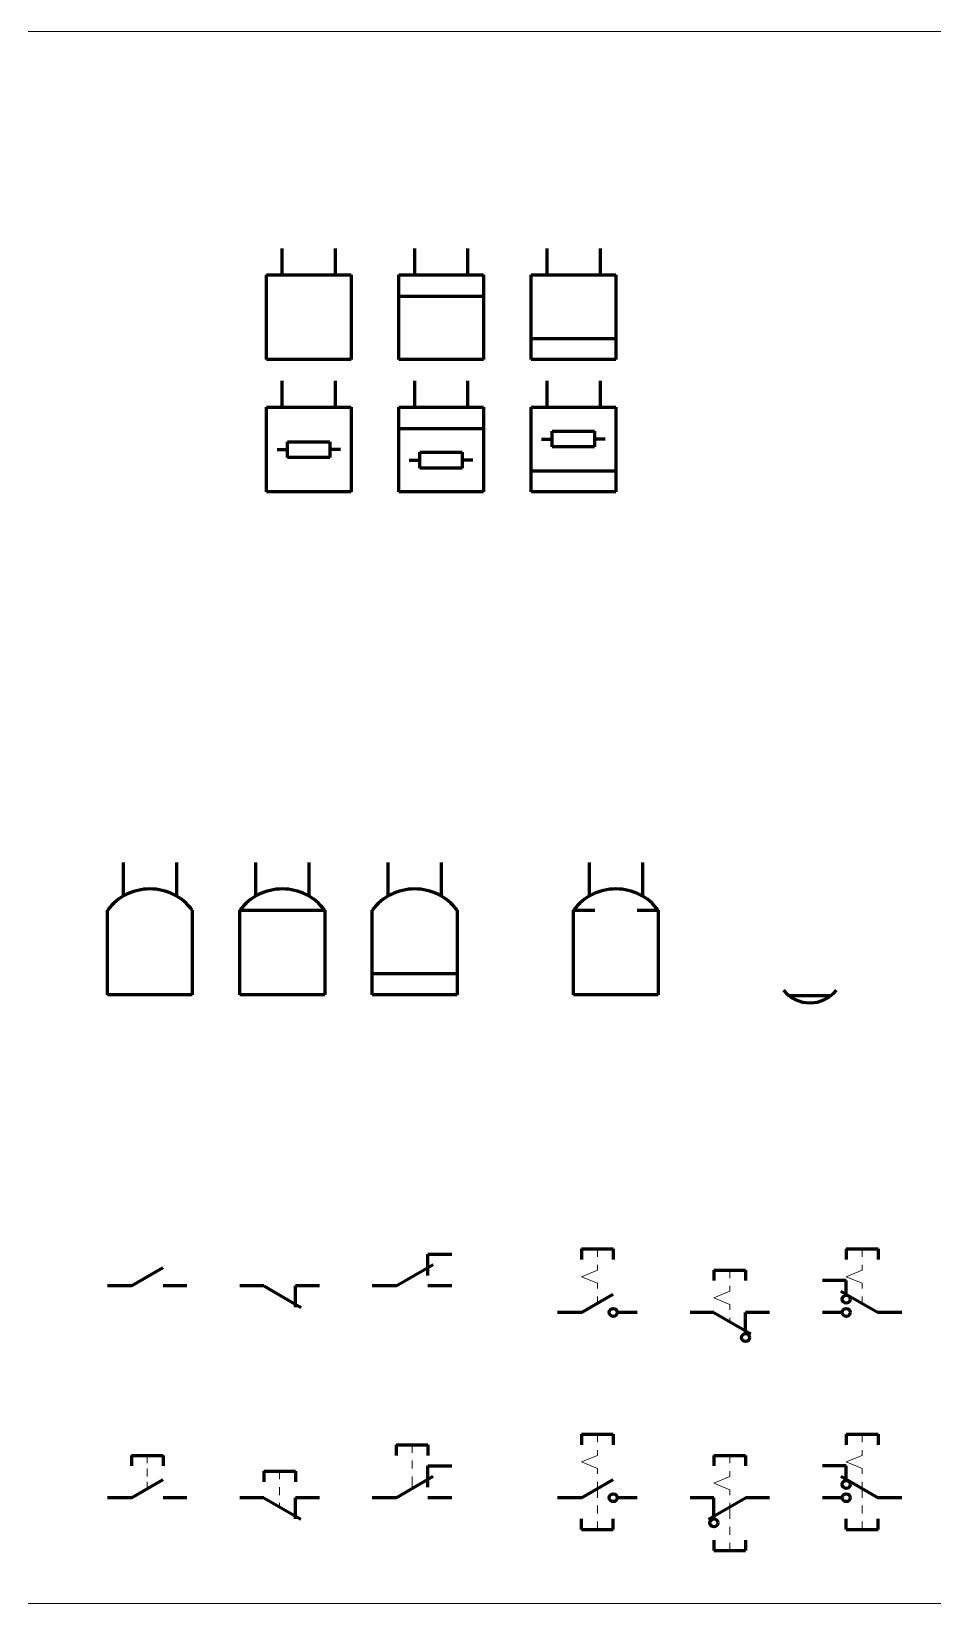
# Model space of a CAD drawing. Header units: millimetres. Extents: x 0 to 6510, y 0 to 297.
# Drawn here: x 3570.6 to 3740.8, y 0 to 297 of the extents above; entities that cross this region are included whole.
import ezdxf

# ---------------------------------------------------------------- set-up
doc = ezdxf.new("R2010")
doc.units = ezdxf.units.MM
doc.linetypes.add('K5LT_BASIC', pattern=[0])
doc.linetypes.add('K5LT_THIN', pattern=[0])

# ---------------------------------------------------------------- blocks, each defined once
blk = doc.blocks.new('U503')
at = {"color": 150, "linetype": 'K5LT_BASIC', "lineweight": 60, "true_color": 0x0080ff}
for p, q in [((3618, 251), (3618, 256)), ((3628, 256), (3628, 251)), ((3615, 235), (3615, 251)), ((3615, 251), (3631, 251)), ((3631, 251), (3631, 235)), ((3631, 235), (3615, 235))]:
    blk.add_line(p, q, dxfattribs=at)
blk = doc.blocks.new('U504')
at = {"color": 150, "linetype": 'K5LT_BASIC', "lineweight": 60, "true_color": 0x0080ff}
for p, q in [((3643, 251), (3643, 256)), ((3653, 256), (3653, 251)), ((3640, 235), (3640, 251)), ((3640, 251), (3656, 251)), ((3656, 251), (3656, 235)), ((3640, 247), (3656, 247)), ((3656, 235), (3640, 235))]:
    blk.add_line(p, q, dxfattribs=at)
blk = doc.blocks.new('U505')
at = {"color": 150, "linetype": 'K5LT_BASIC', "lineweight": 60, "true_color": 0x0080ff}
for p, q in [((3668, 251), (3668, 256)), ((3678, 256), (3678, 251)), ((3665, 235), (3665, 251)), ((3665, 251), (3681, 251)), ((3681, 251), (3681, 235)), ((3665, 239), (3681, 239)), ((3681, 235), (3665, 235))]:
    blk.add_line(p, q, dxfattribs=at)
blk = doc.blocks.new('U506')
at = {"color": 150, "linetype": 'K5LT_BASIC', "lineweight": 60, "true_color": 0x0080ff}
for p, q in [((3618, 226), (3618, 231)), ((3628, 231), (3628, 226)), ((3615, 210), (3615, 226)), ((3615, 226), (3631, 226)), ((3631, 226), (3631, 210)), ((3617, 218), (3619, 218)), ((3619, 216.5), (3619, 219.5)), ((3619, 219.5), (3627, 219.5)), ((3627, 219.5), (3627, 216.5)), ((3629, 218), (3627, 218)), ((3627, 216.5), (3619, 216.5)), ((3631, 210), (3615, 210))]:
    blk.add_line(p, q, dxfattribs=at)
blk = doc.blocks.new('U507')
at = {"color": 150, "linetype": 'K5LT_BASIC', "lineweight": 60, "true_color": 0x0080ff}
for p, q in [((3643, 226), (3643, 231)), ((3653, 231), (3653, 226)), ((3640, 210), (3640, 226)), ((3640, 226), (3656, 226)), ((3656, 226), (3656, 210)), ((3640, 222), (3656, 222)), ((3643.98, 214.5), (3643.98, 217.5)), ((3643.98, 217.5), (3651.98, 217.5)), ((3651.98, 217.5), (3651.98, 214.5)), ((3641.98, 216), (3643.98, 216)), ((3651.98, 214.5), (3643.98, 214.5)), ((3653.98, 216), (3651.98, 216)), ((3656, 210), (3640, 210))]:
    blk.add_line(p, q, dxfattribs=at)
blk = doc.blocks.new('U508')
at = {"color": 150, "linetype": 'K5LT_BASIC', "lineweight": 60, "true_color": 0x0080ff}
for p, q in [((3668, 226), (3668, 231)), ((3678, 231), (3678, 226)), ((3665, 210), (3665, 226)), ((3665, 226), (3681, 226)), ((3681, 226), (3681, 210)), ((3666.98, 220), (3668.98, 220)), ((3668.98, 218.5), (3668.98, 221.5)), ((3668.98, 221.5), (3676.98, 221.5)), ((3676.98, 221.5), (3676.98, 218.5)), ((3678.98, 220), (3676.98, 220)), ((3676.98, 218.5), (3668.98, 218.5)), ((3665, 214), (3681, 214)), ((3681, 210), (3665, 210))]:
    blk.add_line(p, q, dxfattribs=at)
blk = doc.blocks.new('U560')
at = {"color": 150, "linetype": 'K5LT_BASIC', "lineweight": 60, "true_color": 0x0080ff}
for p, q in [((3613, 133.66), (3613, 140)), ((3623, 140), (3623, 133.66)), ((3610, 131), (3626, 131)), ((3610, 115), (3610, 131)), ((3626, 131), (3626, 115)), ((3626, 115), (3610, 115))]:
    blk.add_line(p, q, dxfattribs=at)
blk.add_arc((3618, 125), 10, 36.8699, 143.1301, dxfattribs=at)
blk = doc.blocks.new('U561')
at = {"color": 150, "linetype": 'K5LT_BASIC', "lineweight": 60, "true_color": 0x0080ff}
for p, q in [((3638, 133.66), (3638, 140)), ((3648, 140), (3648, 133.66)), ((3635, 115), (3635, 131)), ((3651, 131), (3651, 115)), ((3635, 119), (3651, 119)), ((3651, 115), (3635, 115))]:
    blk.add_line(p, q, dxfattribs=at)
blk.add_arc((3643, 125), 10, 36.8699, 143.1301, dxfattribs=at)
blk = doc.blocks.new('U562')
at = {"color": 150, "linetype": 'K5LT_BASIC', "lineweight": 60, "true_color": 0x0080ff}
for p, q in [((3588, 133.66), (3588, 140)), ((3598, 140), (3598, 133.66)), ((3585, 115), (3585, 131)), ((3601, 131), (3601, 115)), ((3601, 115), (3585, 115))]:
    blk.add_line(p, q, dxfattribs=at)
blk.add_arc((3593, 125), 10, 36.8699, 143.1301, dxfattribs=at)
blk = doc.blocks.new('U563')
at = {"color": 150, "linetype": 'K5LT_BASIC', "lineweight": 60, "true_color": 0x0080ff}
for p, q in [((3676, 133.66), (3676, 140)), ((3686, 140), (3686, 133.66)), ((3673, 131), (3677, 131)), ((3673, 115), (3673, 131)), ((3685, 131), (3689, 131)), ((3689, 131), (3689, 115)), ((3689, 115), (3673, 115))]:
    blk.add_line(p, q, dxfattribs=at)
blk.add_arc((3681, 125), 10, 36.8699, 143.1301, dxfattribs=at)
blk = doc.blocks.new('U564')
at = {"color": 150, "linetype": 'K5LT_BASIC', "lineweight": 60, "true_color": 0x0080ff}
blk.add_line((3713.64, 114.88), (3721.64, 114.88), dxfattribs=at)
blk.add_arc((3717.64, 119.88), 6.4, 218.66, 321.34, dxfattribs=at)
blk = doc.blocks.new('U578')
at = {"color": 150, "linetype": 'K5LT_BASIC', "lineweight": 60, "true_color": 0x0080ff}
for p, q in [((3589.5, 60), (3595.5, 63.46)), ((3589.5, 60), (3585, 60)), ((3600, 60), (3595.5, 60))]:
    blk.add_line(p, q, dxfattribs=at)
blk = doc.blocks.new('U579')
at = {"color": 150, "linetype": 'K5LT_BASIC', "lineweight": 60, "true_color": 0x0080ff}
for p, q in [((3645.5, 62), (3645.5, 66)), ((3645.5, 66), (3650, 66)), ((3639.5, 60), (3646.5, 64.04)), ((3639.5, 60), (3635, 60)), ((3650, 60), (3645.5, 60))]:
    blk.add_line(p, q, dxfattribs=at)
blk = doc.blocks.new('U580')
at = {"color": 150, "linetype": 'K5LT_BASIC', "lineweight": 60, "true_color": 0x0080ff}
for p, q in [((3614.5, 60), (3610, 60)), ((3614.5, 60), (3621.5, 55.96)), ((3625, 60), (3620.5, 60)), ((3620.5, 56), (3620.5, 60))]:
    blk.add_line(p, q, dxfattribs=at)
blk = doc.blocks.new('U581')
at = {"color": 150, "linetype": 'K5LT_BASIC', "lineweight": 60, "true_color": 0x0080ff}
for p, q in [((3674.5, 67), (3680.5, 67)), ((3674.5, 67), (3674.5, 65)), ((3680.5, 67), (3680.5, 65)), ((3674.5, 55), (3680.5, 58.46)), ((3674.5, 55), (3670, 55)), ((3685, 55), (3681.25, 55))]:
    blk.add_line(p, q, dxfattribs=at)
at = {"color": 7, "linetype": 'K5LT_THIN', "lineweight": 18}
for p, q in [((3677.5, 65.5), (3677.5, 67)), ((3677.5, 63), (3674.5, 61.75)), ((3677.5, 63), (3677.5, 64)), ((3677.5, 60.5), (3674.5, 61.75)), ((3677.5, 59.5), (3677.5, 60.5)), ((3677.5, 56.73), (3677.5, 58))]:
    blk.add_line(p, q, dxfattribs=at)
at = {"color": 150, "linetype": 'K5LT_BASIC', "lineweight": 60, "true_color": 0x0080ff}
blk.add_circle((3680.5, 55), 0.75, dxfattribs=at)
blk = doc.blocks.new('U582')
at = {"color": 150, "linetype": 'K5LT_BASIC', "lineweight": 60, "true_color": 0x0080ff}
for p, q in [((3699.5, 63), (3705.5, 63)), ((3699.5, 63), (3699.5, 61)), ((3705.5, 63), (3705.5, 61)), ((3699.5, 55), (3695, 55)), ((3699.5, 55), (3706.5, 50.96)), ((3710, 55), (3705.5, 55)), ((3705.5, 51), (3705.5, 55))]:
    blk.add_line(p, q, dxfattribs=at)
at = {"color": 7, "linetype": 'K5LT_THIN', "lineweight": 18}
for p, q in [((3702.5, 61.5), (3702.5, 63)), ((3702.5, 59), (3702.5, 60)), ((3702.5, 59), (3699.5, 57.75)), ((3702.5, 56.5), (3699.5, 57.75)), ((3702.5, 55.5), (3702.5, 56.5)), ((3702.5, 53.27), (3702.5, 54))]:
    blk.add_line(p, q, dxfattribs=at)
at = {"color": 150, "linetype": 'K5LT_BASIC', "lineweight": 60, "true_color": 0x0080ff}
blk.add_circle((3705.5, 50.25), 0.75, dxfattribs=at)
blk = doc.blocks.new('U583')
at = {"color": 150, "linetype": 'K5LT_BASIC', "lineweight": 60, "true_color": 0x0080ff}
for p, q in [((3724.5, 67), (3730.5, 67)), ((3724.5, 67), (3724.5, 65)), ((3730.5, 67), (3730.5, 65)), ((3724.5, 61), (3720, 61)), ((3724.5, 58.25), (3724.5, 61)), ((3723.5, 59.04), (3730.5, 55)), ((3723.75, 55), (3720, 55)), ((3735, 55), (3730.5, 55))]:
    blk.add_line(p, q, dxfattribs=at)
at = {"color": 7, "linetype": 'K5LT_THIN', "lineweight": 18}
for p, q in [((3727.5, 65.5), (3727.5, 67)), ((3727.5, 63), (3724.5, 61.75)), ((3727.5, 63), (3727.5, 64)), ((3727.5, 60.5), (3724.5, 61.75)), ((3727.5, 59.5), (3727.5, 60.5)), ((3727.5, 56.73), (3727.5, 58))]:
    blk.add_line(p, q, dxfattribs=at)
at = {"color": 150, "linetype": 'K5LT_BASIC', "lineweight": 60, "true_color": 0x0080ff}
for centre in [(3724.5, 57.5), (3724.5, 55)]:
    blk.add_circle(centre, 0.75, dxfattribs=at)
blk = doc.blocks.new('U584')
at = {"color": 150, "linetype": 'K5LT_BASIC', "lineweight": 60, "true_color": 0x0080ff}
for p, q in [((3589.5, 28), (3595.5, 28)), ((3589.5, 28), (3589.5, 26)), ((3595.5, 28), (3595.5, 26)), ((3589.5, 20), (3595.5, 23.46)), ((3589.5, 20), (3585, 20)), ((3600, 20), (3595.5, 20))]:
    blk.add_line(p, q, dxfattribs=at)
at = {"color": 7, "linetype": 'K5LT_THIN', "lineweight": 18}
for p, q in [((3592.5, 28), (3592.5, 26.5)), ((3592.5, 25.5), (3592.5, 24)), ((3592.5, 23), (3592.5, 21.73))]:
    blk.add_line(p, q, dxfattribs=at)
blk = doc.blocks.new('U585')
at = {"color": 150, "linetype": 'K5LT_BASIC', "lineweight": 60, "true_color": 0x0080ff}
for p, q in [((3614.5, 25), (3620.5, 25)), ((3614.5, 25), (3614.5, 23)), ((3620.5, 25), (3620.5, 23)), ((3614.5, 20), (3610, 20)), ((3614.5, 20), (3621.5, 15.96)), ((3625, 20), (3620.5, 20)), ((3620.5, 16), (3620.5, 20))]:
    blk.add_line(p, q, dxfattribs=at)
at = {"color": 7, "linetype": 'K5LT_THIN', "lineweight": 18}
for p, q in [((3617.5, 25), (3617.5, 23.5)), ((3617.5, 22), (3617.5, 20.5)), ((3617.5, 19), (3617.5, 18.27))]:
    blk.add_line(p, q, dxfattribs=at)
blk = doc.blocks.new('U586')
at = {"color": 150, "linetype": 'K5LT_BASIC', "lineweight": 60, "true_color": 0x0080ff}
for p, q in [((3639.5, 30), (3645.5, 30)), ((3639.5, 30), (3639.5, 28)), ((3645.5, 30), (3645.5, 28)), ((3639.5, 20), (3646.5, 24.04)), ((3645.5, 22), (3645.5, 26)), ((3645.5, 26), (3650, 26)), ((3639.5, 20), (3635, 20)), ((3650, 20), (3645.5, 20))]:
    blk.add_line(p, q, dxfattribs=at)
at = {"color": 7, "linetype": 'K5LT_THIN', "lineweight": 18}
for p, q in [((3642.5, 30), (3642.5, 28.5)), ((3642.5, 27), (3642.5, 25.5)), ((3642.5, 24), (3642.5, 21.73))]:
    blk.add_line(p, q, dxfattribs=at)
blk = doc.blocks.new('U587')
at = {"color": 150, "linetype": 'K5LT_BASIC', "lineweight": 60, "true_color": 0x0080ff}
for p, q in [((3674.5, 32), (3680.5, 32)), ((3674.5, 32), (3674.5, 30)), ((3680.5, 32), (3680.5, 30)), ((3674.5, 20), (3680.5, 23.46)), ((3674.5, 20), (3670, 20)), ((3685, 20), (3681.25, 20)), ((3674.5, 14), (3674.5, 16)), ((3680.5, 14), (3680.5, 16)), ((3674.5, 14), (3680.5, 14))]:
    blk.add_line(p, q, dxfattribs=at)
at = {"color": 7, "linetype": 'K5LT_THIN', "lineweight": 18}
for p, q in [((3677.5, 30.5), (3677.5, 32)), ((3677.5, 28), (3674.5, 26.75)), ((3677.5, 25.5), (3674.5, 26.75)), ((3677.5, 28), (3677.5, 29)), ((3677.5, 24.5), (3677.5, 25.5)), ((3677.5, 20), (3677.5, 23)), ((3677.5, 17), (3677.5, 18.5)), ((3677.5, 14), (3677.5, 15.5))]:
    blk.add_line(p, q, dxfattribs=at)
at = {"color": 150, "linetype": 'K5LT_BASIC', "lineweight": 60, "true_color": 0x0080ff}
blk.add_circle((3680.5, 20), 0.75, dxfattribs=at)
blk = doc.blocks.new('U588')
at = {"color": 150, "linetype": 'K5LT_BASIC', "lineweight": 60, "true_color": 0x0080ff}
for p, q in [((3699.5, 28), (3705.5, 28)), ((3699.5, 28), (3699.5, 26)), ((3705.5, 28), (3705.5, 26)), ((3699.5, 20), (3695, 20)), ((3698.5, 15.96), (3705.5, 20)), ((3699.5, 16), (3699.5, 20)), ((3710, 20), (3705.5, 20)), ((3699.5, 12), (3699.5, 10)), ((3705.5, 12), (3705.5, 10)), ((3699.5, 10), (3705.5, 10))]:
    blk.add_line(p, q, dxfattribs=at)
at = {"color": 7, "linetype": 'K5LT_THIN', "lineweight": 18}
for p, q in [((3702.5, 26.5), (3702.5, 28)), ((3702.5, 24), (3699.5, 22.75)), ((3702.5, 24), (3702.5, 25)), ((3702.5, 21.5), (3699.5, 22.75)), ((3702.5, 20.5), (3702.5, 21.5)), ((3702.5, 16), (3702.5, 19)), ((3702.5, 13), (3702.5, 14.5)), ((3702.5, 10), (3702.5, 11.5))]:
    blk.add_line(p, q, dxfattribs=at)
at = {"color": 150, "linetype": 'K5LT_BASIC', "lineweight": 60, "true_color": 0x0080ff}
blk.add_circle((3699.5, 15.25), 0.75, dxfattribs=at)
blk = doc.blocks.new('U589')
at = {"color": 150, "linetype": 'K5LT_BASIC', "lineweight": 60, "true_color": 0x0080ff}
for p, q in [((3724.5, 32), (3730.5, 32)), ((3724.5, 32), (3724.5, 30)), ((3730.5, 32), (3730.5, 30)), ((3724.5, 26), (3720, 26)), ((3723.5, 24.04), (3730.5, 20)), ((3724.5, 23.25), (3724.5, 26)), ((3723.75, 20), (3720, 20)), ((3735, 20), (3730.5, 20)), ((3724.5, 14), (3724.5, 16)), ((3730.5, 14), (3730.5, 16)), ((3724.5, 14), (3730.5, 14))]:
    blk.add_line(p, q, dxfattribs=at)
at = {"color": 7, "linetype": 'K5LT_THIN', "lineweight": 18}
for p, q in [((3727.5, 30.5), (3727.5, 32)), ((3727.5, 28), (3724.5, 26.75)), ((3727.5, 25.5), (3724.5, 26.75)), ((3727.5, 28), (3727.5, 29)), ((3727.5, 24.5), (3727.5, 25.5)), ((3727.5, 20), (3727.5, 23)), ((3727.5, 17), (3727.5, 18.5)), ((3727.5, 14), (3727.5, 15.5))]:
    blk.add_line(p, q, dxfattribs=at)
at = {"color": 150, "linetype": 'K5LT_BASIC', "lineweight": 60, "true_color": 0x0080ff}
for centre in [(3724.5, 22.5), (3724.5, 20)]:
    blk.add_circle(centre, 0.75, dxfattribs=at)
blk = doc.blocks.new('U1437')
at = {"color": 7, "linetype": 'K5LT_THIN', "lineweight": 18}
for p, q in [((3570, 297), (3990, 297)), ((3990, 0), (3570, 0))]:
    blk.add_line(p, q, dxfattribs=at)

msp = doc.modelspace()

# ---------------------------------------------------------------- block references
for name in ['U1437', 'U503', 'U504', 'U505', 'U506', 'U507', 'U508', 'U562', 'U560', 'U561', 'U563', 'U564', 'U579', 'U581', 'U583', 'U578', 'U582', 'U580', 'U586', 'U587', 'U589', 'U584', 'U588', 'U585']:
    msp.add_blockref(name, (0, 0))

doc.saveas('drawing.dxf')
